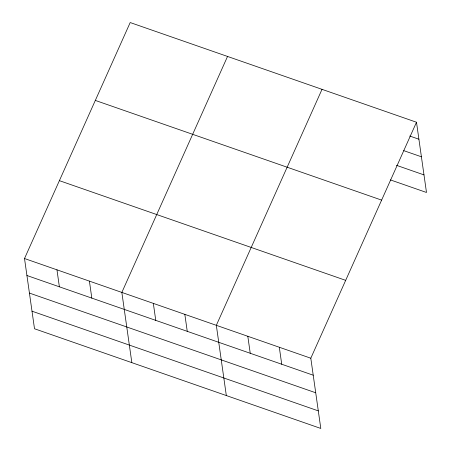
<?xml version="1.0" encoding="UTF-8"?>
<svg xmlns="http://www.w3.org/2000/svg" width="451" height="451" viewBox="0 0 451 451"><rect width="100%" height="100%" fill="white"/><g stroke="black" fill="none" stroke-linecap="round" stroke-linejoin="round"><path stroke-width="0.68" d="M416.493 122.238L310.807 358.218L320.802 428.45L34.507 328.762L24.512 258.53L130.198 22.55L416.493 122.238L426.488 192.47L390.408 179.904M227.541 56.443L121.849 292.423L131.844 362.655M322.02 89.343L216.328 325.323L226.323 395.555M409.728 136.027L418.911 139.224M403.696 150.628L421.414 156.796M396.435 165.303L423.991 174.898M95.324 100.421L381.619 200.114M59.385 180.654L345.68 280.347M24.512 258.53L310.807 358.218M26.925 275.51L313.219 375.204M29.428 293.082L315.723 392.776M32.004 311.19L318.299 410.878M279.31 347.253L281.728 364.239M247.819 336.288L250.237 353.268M184.837 314.358L187.25 331.338M153.34 303.388L155.758 320.373M89.405 281.125L91.818 298.111M56.956 269.828L59.374 286.813"/></g></svg>
